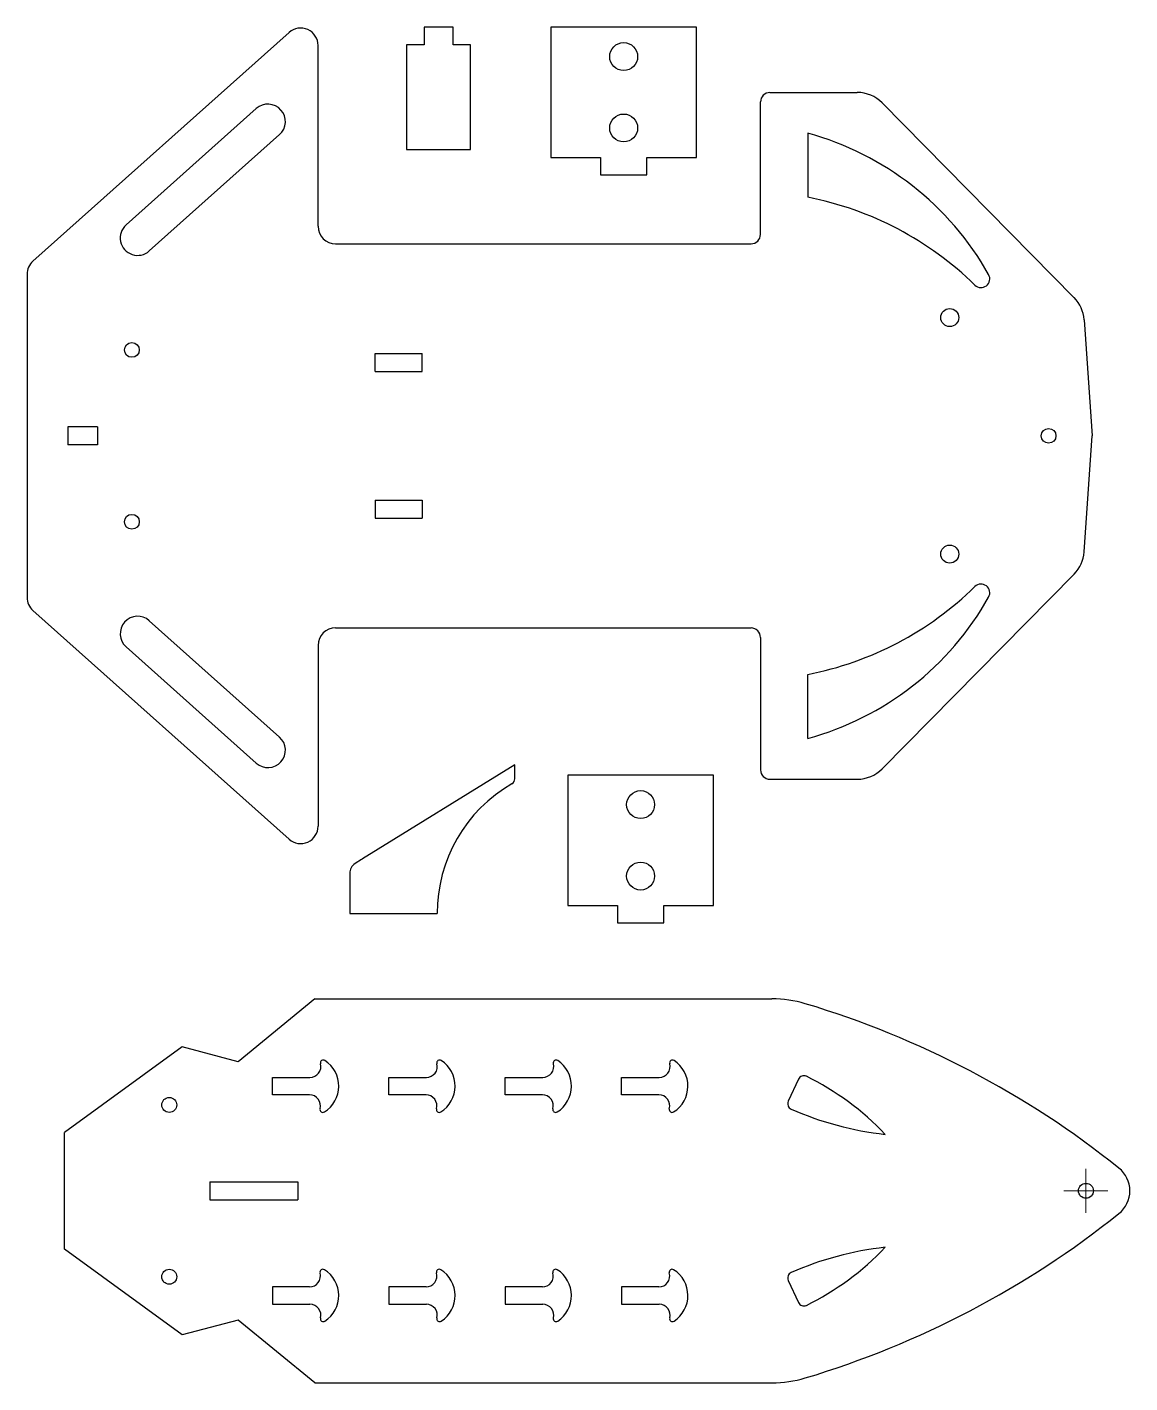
# Model space of a CAD drawing. Header units: millimetres. Extents: x 121 to 311, y 521 to 754.
import ezdxf

# ---------------------------------------------------------------- set-up
doc = ezdxf.new("R2010")
doc.units = ezdxf.units.MM

# ---------------------------------------------------------------- blocks, each defined once
blk = doc.blocks.new('SW_CENTERMARKSYMBOL_0')
at = {"color": 0, "linetype": 'Continuous', "lineweight": 18}
for p, q in [((0, 2.5), (0, 3.775)), ((0, 0), (0, 2.5)), ((-2.5, 0), (-3.775, 0)), ((0, 0), (-2.5, 0)), ((0, 0), (0, -2.5)), ((0, 0), (2.5, 0)), ((2.5, 0), (3.775, 0)), ((0, -2.5), (0, -3.775))]:
    blk.add_line(p, q, dxfattribs=at)

msp = doc.modelspace()

# ---------------------------------------------------------------- linework, layer by layer
at = {"color": 7, "linetype": 'Continuous', "lineweight": 25}
for p, q in [((166.2, 753.46), (122.2, 714.16)), ((189.4, 754.37), (189.4, 751.37)), ((194.4, 754.37), (189.4, 754.37)), ((194.4, 751.37), (194.4, 754.37)), ((236.19, 754.39), (211.19, 754.39)), ((211.19, 754.39), (211.19, 731.99)), ((236.19, 731.99), (236.19, 754.39)), ((171.19, 720.16), (171.19, 751.23)), ((186.4, 751.37), (186.4, 733.37)), ((189.4, 751.37), (186.4, 751.37)), ((197.4, 751.37), (194.4, 751.37)), ((197.4, 733.37), (197.4, 751.37)), ((248.82, 743.16), (263.82, 743.16)), ((247.19, 718.78), (247.19, 741.53)), ((268.09, 741.37), (301.09, 707.9)), ((138.2, 720.4), (160.57, 740.39)), ((142.19, 715.93), (164.57, 735.92)), ((255.31, 736.16), (255.31, 725.16)), ((186.4, 733.37), (197.4, 733.37)), ((211.19, 731.99), (219.69, 731.99)), ((219.69, 731.99), (219.69, 728.99)), ((227.69, 731.99), (236.19, 731.99)), ((227.69, 728.99), (227.69, 731.99)), ((219.69, 728.99), (227.69, 728.99)), ((174.19, 717.16), (245.57, 717.16)), ((121.19, 711.92), (121.19, 656.39)), ((302.8, 704.11), (304.19, 684.16)), ((180.99, 698.3), (189.07, 698.3)), ((180.99, 695.22), (180.99, 698.3)), ((189.07, 695.22), (189.07, 698.3)), ((180.99, 695.22), (189.07, 695.22)), ((133.27, 685.7), (128.19, 685.7)), ((128.19, 685.7), (128.19, 682.62)), ((133.27, 685.7), (133.27, 682.62)), ((133.27, 682.62), (128.19, 682.62)), ((302.8, 664.21), (304.19, 684.16)), ((180.99, 673.1), (180.99, 670.02)), ((180.99, 673.1), (189.07, 673.1)), ((189.07, 673.1), (189.07, 670.02)), ((180.99, 670.02), (189.07, 670.02)), ((268.09, 626.94), (301.09, 660.41)), ((166.2, 614.85), (122.2, 654.16)), ((142.19, 652.38), (164.57, 632.4)), ((174.19, 651.16), (245.57, 651.16)), ((138.2, 647.91), (160.57, 627.92)), ((171.19, 648.16), (171.19, 617.09)), ((247.19, 649.53), (247.19, 626.78)), ((255.31, 632.16), (255.31, 643.16)), ((204.98, 627.63), (178.83, 611.47)), ((204.98, 625.25), (204.98, 627.63)), ((239.1, 625.85), (214.1, 625.85)), ((214.1, 625.85), (214.1, 603.45)), ((239.1, 603.45), (239.1, 625.85)), ((248.82, 625.16), (263.82, 625.16)), ((178.65, 611.37), (177.55, 610.66)), ((176.63, 608.98), (176.63, 602.07)), ((214.1, 603.45), (222.6, 603.45)), ((222.6, 603.45), (222.6, 600.45)), ((230.6, 603.45), (239.1, 603.45)), ((230.6, 600.45), (230.6, 603.45)), ((176.63, 602.07), (191.63, 602.07)), ((222.6, 600.45), (230.6, 600.45)), ((170.61, 587.43), (157.48, 576.62)), ((170.61, 587.43), (249.15, 587.43)), ((147.81, 579.16), (127.61, 564.44)), ((157.48, 576.62), (147.81, 579.16)), ((163.34, 573.92), (169.79, 573.92)), ((163.34, 570.92), (163.34, 573.92)), ((183.34, 573.92), (189.79, 573.92)), ((183.34, 570.92), (183.34, 573.92)), ((203.34, 573.92), (209.79, 573.92)), ((203.34, 570.92), (203.34, 573.92)), ((223.34, 573.92), (229.79, 573.92)), ((223.34, 570.92), (223.34, 573.92)), ((253.72, 573.63), (251.96, 569.82)), ((169.73, 570.92), (163.34, 570.92)), ((189.73, 570.92), (183.34, 570.92)), ((209.73, 570.92), (203.34, 570.92)), ((229.73, 570.92), (223.34, 570.92)), ((127.61, 544.42), (127.61, 564.44)), ((152.61, 555.97), (167.69, 555.97)), ((152.61, 555.97), (152.61, 552.89)), ((167.69, 555.97), (167.69, 552.89)), ((152.61, 552.89), (167.69, 552.89)), ((147.81, 529.69), (127.61, 544.42)), ((251.96, 539.04), (253.72, 535.23)), ((169.73, 537.94), (163.34, 537.94)), ((163.34, 537.94), (163.34, 534.94)), ((189.73, 537.94), (183.34, 537.94)), ((183.34, 537.94), (183.34, 534.94)), ((209.73, 537.94), (203.34, 537.94)), ((203.34, 537.94), (203.34, 534.94)), ((229.73, 537.94), (223.34, 537.94)), ((223.34, 537.94), (223.34, 534.94)), ((163.34, 534.94), (169.79, 534.94)), ((183.34, 534.94), (189.79, 534.94)), ((203.34, 534.94), (209.79, 534.94)), ((223.34, 534.94), (229.79, 534.94)), ((157.48, 532.23), (147.81, 529.69)), ((170.61, 521.43), (157.48, 532.23)), ((170.61, 521.43), (249.15, 521.43))]:
    msp.add_line(p, q, dxfattribs=at)
for centre, radius in [((223.69, 749.33), 2.4), ((223.69, 737.06), 2.4), ((279.72, 704.48), 1.55), ((139.19, 698.92), 1.27), ((296.69, 684.16), 1.27), ((139.19, 669.39), 1.27), ((279.72, 663.84), 1.55), ((226.6, 620.79), 2.4), ((226.6, 608.52), 2.4), ((145.61, 569.19), 1.28), ((303.11, 554.43), 1.28), ((145.61, 539.66), 1.28)]:
    msp.add_circle(centre, radius, dxfattribs=at)
for centre, radius, start, end in [((168.19, 751.23), 3, 0, 131.7753), ((248.82, 741.53), 1.62, 90, 180), ((263.82, 737.16), 6, 44.598, 90), ((162.57, 738.15), 3, 311.7753, 131.7753), ((241.89, 686.95), 51, 29.2312, 74.7434), ((244.46, 669.64), 56.56, 45.5974, 78.9405), ((140.19, 718.17), 3, 131.7753, 311.7753), ((174.19, 720.16), 3, 180, 270), ((245.57, 718.78), 1.62, 270, 0), ((124.19, 711.92), 3, 131.7753, 180), ((285.09, 711.13), 1.5, 225.5974, 29.2312), ((296.82, 703.69), 6, 3.9933, 44.598), ((296.82, 664.62), 6, 315.402, 356.0067), ((244.46, 698.67), 56.56, 281.0595, 314.4026), ((285.09, 657.19), 1.5, 330.7688, 134.4026), ((124.19, 656.39), 3, 180, 228.2247), ((241.89, 681.36), 51, 285.2566, 330.7688), ((140.19, 650.15), 3, 48.2247, 228.2247), ((174.19, 648.16), 3, 90, 180), ((245.57, 649.53), 1.62, 0, 90), ((162.57, 630.16), 3, 228.2247, 48.2247), ((248.82, 626.78), 1.62, 180, 270), ((263.82, 631.16), 6, 270, 315.402), ((217.43, 602.07), 25.8, 120.1392, 180), ((203.98, 625.25), 1, 300.1392, 0), ((168.19, 617.09), 3, 228.2247, 0), ((178.63, 608.98), 2, 122.8599, 180), ((179.73, 609.69), 2, 116.7664, 122.8599), ((249.15, 567.43), 20, 73.2917, 90), ((208.9, 433.34), 160, 51.3725, 73.2917), ((169.79, 575.79), 1.88, 270, 14.9101), ((172.08, 576.4), 0.5, 56.8451, 194.9101), ((169.48, 572.43), 5.25, 302.1189, 56.8451), ((189.79, 575.79), 1.88, 270, 14.9101), ((192.08, 576.4), 0.5, 56.8451, 194.9101), ((189.48, 572.43), 5.25, 302.1189, 56.8451), ((209.79, 575.79), 1.88, 270, 14.9101), ((212.08, 576.4), 0.5, 56.8451, 194.9101), ((209.48, 572.43), 5.25, 302.1189, 56.8451), ((229.79, 575.79), 1.88, 270, 14.9101), ((232.08, 576.4), 0.5, 56.8451, 194.9101), ((229.48, 572.43), 5.25, 302.1189, 56.8451), ((254.63, 573.21), 1, 63.9136, 155.1588), ((234.4, 531.88), 47.02, 43.3077, 63.9136), ((169.73, 569.05), 1.87, 344.1699, 90), ((189.73, 569.05), 1.87, 344.1699, 90), ((209.73, 569.05), 1.87, 344.1699, 90), ((229.73, 569.05), 1.87, 344.1699, 90), ((172.01, 568.4), 0.5, 164.1699, 302.1189), ((192.01, 568.4), 0.5, 164.1699, 302.1189), ((212.01, 568.4), 0.5, 164.1699, 302.1189), ((232.01, 568.4), 0.5, 164.1699, 302.1189), ((252.87, 569.4), 1, 155.1588, 246.214), ((274.77, 619.08), 55.3, 246.214, 263.6075), ((305.66, 554.43), 5, 308.6275, 51.3725), ((208.9, 675.52), 160, 286.7083, 308.6275), ((274.77, 489.77), 55.3, 96.3925, 113.786), ((234.4, 576.98), 47.02, 296.0864, 316.6923), ((172.01, 540.45), 0.5, 57.8811, 195.8301), ((169.48, 536.43), 5.25, 303.1549, 57.8811), ((192.01, 540.45), 0.5, 57.8811, 195.8301), ((189.48, 536.43), 5.25, 303.1549, 57.8811), ((212.01, 540.45), 0.5, 57.8811, 195.8301), ((209.48, 536.43), 5.25, 303.1549, 57.8811), ((232.01, 540.45), 0.5, 57.8811, 195.8301), ((229.48, 536.43), 5.25, 303.1549, 57.8811), ((169.73, 539.8), 1.87, 270, 15.8301), ((189.73, 539.8), 1.87, 270, 15.8301), ((209.73, 539.8), 1.87, 270, 15.8301), ((229.73, 539.8), 1.87, 270, 15.8301), ((252.87, 539.46), 1, 113.786, 204.8412), ((169.79, 533.06), 1.88, 345.0899, 90), ((189.79, 533.06), 1.88, 345.0899, 90), ((209.79, 533.06), 1.88, 345.0899, 90), ((229.79, 533.06), 1.88, 345.0899, 90), ((254.63, 535.65), 1, 204.8412, 296.0864), ((172.08, 532.45), 0.5, 165.0899, 303.1549), ((192.08, 532.45), 0.5, 165.0899, 303.1549), ((212.08, 532.45), 0.5, 165.0899, 303.1549), ((232.08, 532.45), 0.5, 165.0899, 303.1549), ((249.15, 541.43), 20, 270, 286.7083)]:
    msp.add_arc(centre, radius, start, end, dxfattribs=at)

# ---------------------------------------------------------------- block references
at = {"color": 7, "linetype": 'Continuous', "lineweight": 0}
msp.add_blockref('SW_CENTERMARKSYMBOL_0', (303.11, 554.43), dxfattribs=at)

doc.saveas('drawing.dxf')
